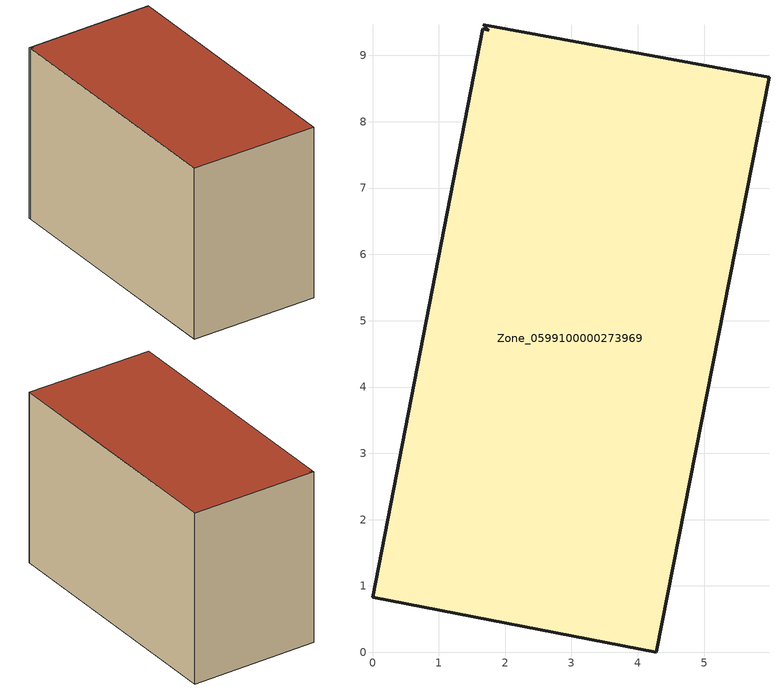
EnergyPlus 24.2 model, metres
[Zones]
Zone_0599100000273969
 floor ground (C_G): 1.75,9.38 1.67,9.46 5.98,8.67 4.28,0 0,0.83 1.66,9.4 z0
 wall outside (C_F): 1.66,9.4 0,0.83 4.28,0 5.98,8.67 1.67,9.46 1.75,9.38 1.66,9.4 z0:5.95
 roof outside (C_R): 1.67,9.46 1.75,9.38 1.66,9.4 0,0.83 4.28,0 5.98,8.67 z5.95
[BUILDING]
Pand.0599100000273969: North Axis=0; Terrain=City; Loads Convergence Tolerance Value=0.04; Temperature Convergence Tolerance Value=0.4; Solar Distribution=FullExterior; Maximum Number of Warmup Days=25; Minimum Number of Warmup Days=1
[Site:Location]
Rotterdam.The.Hague.AP_ZH_NLD Design_Conditions: Latitude=51.96; Longitude=4.45; Time Zone=1; Elevation=-4.5
[SITE:GROUNDTEMPERATURE:BUILDINGSURFACE]
18, 18, 18, 18, 18, 18, 18, 18, 18, 18, 18, 18
[MATERIAL] Thermal Absorptance=0.9; Solar Absorptance=0.7; Visible Absorptance=0.7
Name | Roughness | Thickness | Conductivity | Density | Specific Heat
G.TI.1946-1964 | MediumSmooth | 0.15 | 1 | 540 | 1210
F.TI.1946-1964 | Rough | 0.3 | 0.857143 | 1920 | 840
R.TI.1946-1964 | MediumRough | 0.2 | 0.277778 | 1500 | 1000
[CONSTRUCTION]
C_G: G.TI.1946-1964
C_F: F.TI.1946-1964
C_R: R.TI.1946-1964
[ZONE]
Zone_0599100000273969: Type=1; Multiplier=1; Ceiling Height=Autocalculate; Volume=Autocalculate; Floor Area=autocalculate; Part of Total Floor Area=Yes
[ZONEINFILTRATION:DESIGNFLOWRATE]
Infil_Zone_0599100000273969: Zone or ZoneList or Space or SpaceList=Zone_0599100000273969; Schedule=AlwaysOn; Design Flow Rate Calculation Method=Flow/Area; Flow Rate per Floor Area=0.003; Constant Term Coefficient=1; Temperature Term Coefficient=0; Velocity Term Coefficient=0; Velocity Squared Term Coefficient=0
[HVACTEMPLATE:ZONE:IDEALLOADSAIRSYSTEM]
Zone_0599100000273969: Maximum Heating Supply Air Temperature=50; Minimum Cooling Supply Air Temperature=13; Maximum Heating Supply Air Humidity Ratio=0.0156; Minimum Cooling Supply Air Humidity Ratio=0.0077; Heating Limit=NoLimit; Cooling Limit=NoLimit; Dehumidification Control Type=ConstantSensibleHeatRatio; Cooling Sensible Heat Ratio=0.7; Dehumidification Setpoint=60; Humidification Control Type=None; Humidification Setpoint=30; Outdoor Air Method=None; Outdoor Air Flow Rate per Person=0.00944; Outdoor Air Flow Rate per Zone Floor Area=0; Outdoor Air Flow Rate per Zone=0; Demand Controlled Ventilation Type=None; Outdoor Air Economizer Type=NoEconomizer; Heat Recovery Type=None; Sensible Heat Recovery Effectiveness=0.7; Latent Heat Recovery Effectiveness=0.65
[ZONECONTROL:THERMOSTAT]
ThermostatControl_Zone_0599100000273969: Zone or ZoneList=Zone_0599100000273969; Control Type Schedule=DualSetpointControlType; Control 1=Thermostat_Zone_0599100000273969; Temperature Difference Between Cutout And Setpoint=0
[THERMOSTATSETPOINT:DUALSETPOINT]
Thermostat_Zone_0599100000273969: Heating Setpoint Temperature Schedule=HeatingSetpoint_Zone_0599100000273969; Cooling Setpoint Temperature Schedule=CoolingSetpoint_Zone_0599100000273969
[SCHEDULE:COMPACT]
HeatingSetpoint_Zone_0599100000273969: Through: 12/31, For: AllDays, Until: 24:00, 21
CoolingSetpoint_Zone_0599100000273969: Through: 12/31, For: AllDays, Until: 24:00, 24
DualSetpointControlType: Through: 12/31, For: AllDays, Until: 24:00, 4
AlwaysOn: Through: 12/31, For: AllDays, Until: 24:00, 1
